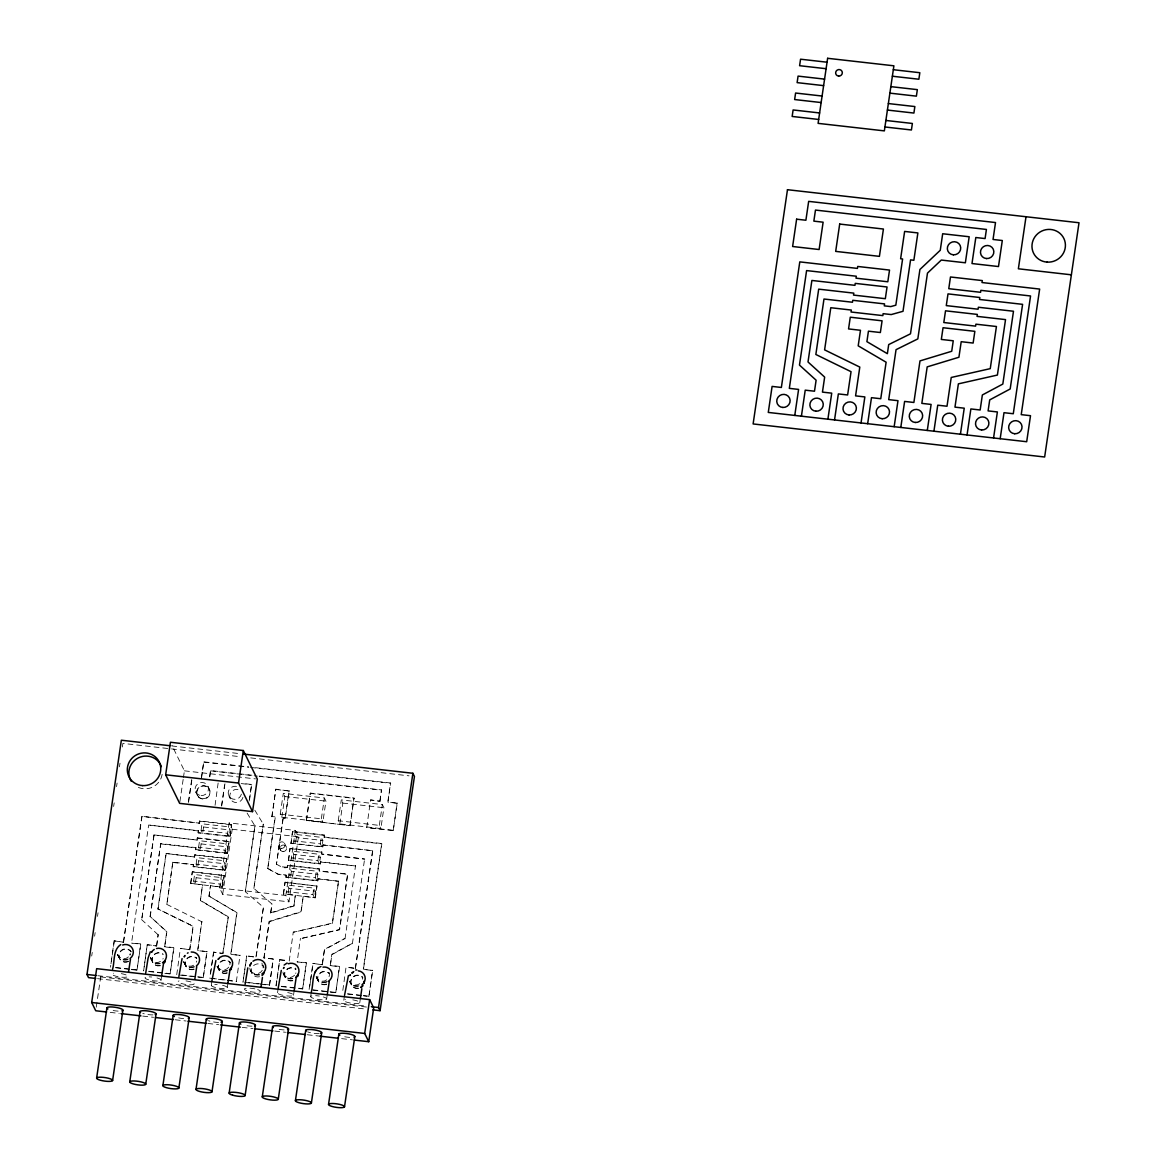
<?xml version="1.0" encoding="UTF-8"?>
<svg xmlns="http://www.w3.org/2000/svg" width="1166" height="1166" viewBox="0 0 1166 1166"><rect width="100%" height="100%" fill="white"/><g stroke="black" fill="none" stroke-linecap="round" stroke-linejoin="round"><path stroke-width="0.75" stroke-dasharray="5 3.75" d="M91.706 956.018L92.245 952.418M94.621 936.196L95.146 932.596M97.521 916.374L98.046 912.774M113.641 806.464L114.181 802.864M116.556 786.642L117.081 783.042M119.457 766.82L119.996 763.22M122.372 746.998L122.896 743.398L239.875 756.661M96.253 1007.191L100.699 976.919L99.358 974.164M114.137 940.845L123.581 942.215L114.137 940.845L110.478 967.197M110.989 963.728L114.297 941.166M123.421 941.909L141.844 816.331L199.648 823.181L141.844 816.331M123.581 942.215L141.99 816.637M131.685 969.602L136.99 970.199L140.809 944.168L131.525 943.119L148.65 825.032L198.337 830.673L198.205 832.932L230.008 836.547L231.582 824.508L199.78 820.908L199.488 822.861M154.087 835.206L141.669 919.857L153.941 834.9L197.156 840.088L153.941 834.9M136.99 970.199L140.649 943.862L131.525 943.119M164.814 973.362L170.119 973.96L173.938 947.929L164.654 946.879L166.855 931.853L150.064 916.418L160.748 843.601L195.859 847.58L195.728 849.854L227.53 853.454L229.09 841.429L197.287 837.829L197.01 839.782M150.21 916.738L160.748 843.601M147.266 944.606L143.607 970.957L147.266 944.606L156.71 945.976L147.426 944.926M189.839 949.736L180.409 948.366L189.839 949.736L193.25 926.46L157.891 908.926L166.038 853.468L194.678 857.01L166.038 853.468M158.051 909.232L166.184 853.789M156.55 945.655L158.168 934.651L156.71 945.976M179.899 801.654L183.164 779.384M183.412 777.678L184.417 770.828L171.985 745.438M172.83 862.17L166.811 904.641L172.83 862.17L193.381 864.502L193.25 866.775L225.053 870.375L226.612 858.351L194.809 854.736L194.518 856.689M164.654 946.879L166.709 931.532L150.064 916.418M160.995 980.212L161.695 975.432M188.396 801.975L191.72 779.427M188.557 802.295L191.865 779.748M170.119 973.96L173.778 947.608L164.493 946.559M201.237 778.742L203.729 761.821L248.635 766.907M201.645 777.372L203.729 761.821M176.736 974.703L180.409 948.366M190.612 883.376L192.332 871.658L224.295 875.579L222.575 887.297L190.612 883.376L202.534 884.732L200.406 900.589L228.317 916.986L222.968 953.482L213.538 952.126L222.968 953.482M193.25 866.775L193.381 864.502M195.728 849.854L195.859 847.58M198.205 832.932L198.337 830.673M190.772 883.697L192.332 871.658M194.678 857.01L194.809 854.736M197.156 840.088L197.287 837.829M199.648 823.181L199.78 820.908M193.643 881.073L194.591 874.558L221.103 877.575L222.662 880.738L221.7 887.253L220.141 884.076L193.643 881.073L195.203 884.251L196.15 877.736L194.591 874.558M196.121 864.152L197.083 857.651L223.581 860.654L225.14 863.831L224.178 870.332L222.633 867.154L196.121 864.152L197.681 867.329L198.628 860.814L197.083 857.651M198.599 847.23L199.561 840.73L226.058 843.732L227.618 846.91L226.67 853.41L225.111 850.247L198.599 847.23L200.158 850.408L201.12 843.907L199.561 840.73M201.091 830.323L202.039 823.808L228.551 826.811L230.096 829.988L229.148 836.503L227.589 833.326L201.091 830.323L202.636 833.486L203.598 826.986L202.039 823.808M209.647 776.6L210.536 770.537L251.914 775.23M209.793 776.92L210.536 770.537M189.679 949.415L193.09 926.139L157.891 908.926M200.406 900.589L202.534 884.732M215.069 805.298L218.217 782.43M207.067 951.689L197.637 950.319L201.849 921.534L197.783 950.64L207.067 951.689L203.248 977.706L197.943 977.108M221.54 805.735L224.586 784.907M221.686 806.056L224.994 783.494M208.947 896.1L236.858 912.497L230.766 954.08L240.196 955.435L230.912 954.386L237.019 912.818L208.947 896.1L210.492 885.621L222.575 887.297M209.108 896.421L210.492 885.621M203.248 977.706L206.907 951.369M219.572 887.982L229.119 822.919L295.377 830.425L298.481 836.765L288.949 901.843L222.677 894.322L219.572 887.982L285.83 895.488L288.949 901.843M222.415 886.976L224.134 875.272M225.053 870.375L226.612 858.351M227.53 853.454L229.09 841.429M230.008 836.547L231.582 824.508M213.538 952.126L209.72 978.143L225.767 980.271M210.638 973.26L213.684 952.433M222.677 894.322L232.223 829.259L229.119 822.919M211.294 985.212L211.993 980.431M222.808 953.176L228.157 916.665L200.261 900.269M249.174 800.969L251.594 784.456L242.761 783.45M249.568 799.643L251.594 784.456M227.253 987.719L227.953 982.953M245.297 891.698L254.946 825.907L245.297 891.698L263.429 907.279L256.097 957.242L246.667 955.872L256.097 957.242M227.545 980.46L236.377 981.466L240.036 955.129M253.867 888.419L263.297 824.07L253.867 888.419L271.984 904L270.658 913.095L293.919 906.04L295.304 895.24L283.367 893.885L285.087 882.181L317.05 886.102L315.33 897.805L283.367 893.885M246.667 955.872L242.994 982.224L246.813 956.193M338.49 880.957L332.31 923.093L293.438 932.217L332.456 923.414L338.636 881.277L317.939 878.625L317.822 880.898L286.005 877.284L286.297 875.331L278.208 874.427L267.743 868.597L275.293 817.206L271.824 816.506L275.832 789.178L289.241 791L285.233 818.328L283.09 817.789L285.233 818.328M271.984 816.827L275.832 789.178M267.743 868.597L275.132 816.885L271.824 816.506M255.937 956.922L263.429 907.279M280.248 814.16L283.309 793.332L324.381 797.996L325.941 801.159L322.88 821.986L281.808 817.322L280.248 814.16L321.335 818.809L322.88 821.986M281.808 817.322L284.854 796.509L283.309 793.332M283.236 818.095L276.459 864.298L283.09 817.789M260.674 984.221L269.506 985.226L273.325 959.195L263.895 957.825L269.244 921.329L300.974 911.695L303.247 896.144L315.33 897.805M270.658 913.095L271.984 904M264.041 958.146L269.244 921.329M285.072 818.007L289.081 790.679M269.506 985.226L273.165 958.875L263.895 957.825M286.005 877.284L286.136 875.025L278.062 874.106L267.597 868.291M276.313 863.977C278.601 865.595 288.046 871.002 287.579 865.259L319.382 868.859L319.251 871.133L347.745 874.369L339.598 929.812L300.595 938.63L339.452 929.506L347.585 874.048L319.09 870.813L319.382 868.859M320.577 862.024L355.703 866.003L320.431 861.703L320.3 863.977L288.498 860.377L290.057 848.338L321.86 851.952L321.729 854.212L364.798 859.094L321.568 853.906L321.86 851.952M355.484 968.509L372.756 850.743L322.909 844.796L322.778 847.055L290.975 843.455L292.535 831.431L324.337 835.031L324.206 837.305L381.85 843.834L363.428 969.412L372.712 970.462L368.893 996.493L363.588 995.895M283.527 894.205L285.087 882.181M287.448 867.533L287.579 865.259M288.498 860.377L290.057 848.338M290.975 843.455L292.535 831.431M285.83 895.488L295.377 830.425M288.92 888.259L287.958 894.759L286.399 891.582L312.911 894.584L314.47 897.762L315.418 891.261L313.858 888.084L287.361 885.081L288.92 888.259L315.418 891.261M291.398 871.337L290.436 877.838L288.891 874.675L315.388 877.677L316.948 880.84L317.895 874.34L316.35 871.162L289.838 868.16L291.398 871.337L317.895 874.34M293.876 854.416L292.928 860.931L291.369 857.753L317.866 860.756L319.426 863.933L320.388 857.418L318.828 854.255L292.331 851.238L293.876 854.416L320.388 857.418M296.353 837.494L295.406 844.009L293.847 840.832L320.358 843.834L321.903 847.012L322.865 840.511L321.306 837.334L294.809 834.331L296.353 837.494L322.865 840.511M275.978 985.664L279.796 959.633L287.521 960.507M276.123 985.97L276.896 980.766M277.144 979.032L279.796 959.633M277.552 992.718L278.251 987.937M293.919 906.04L295.304 895.24M306.279 820.412L310.287 793.084L354.012 798.04L350.164 825.688L306.279 820.412L350.164 825.688M306.439 820.733L310.287 793.084M289.226 961.003L293.293 931.911M269.404 921.636L301.12 912.016L303.247 896.144M281.429 986.582L302.635 988.987L306.454 962.956L297.17 961.906L300.434 938.309M293.511 995.239L294.211 990.459M321.335 818.809L324.381 797.996M312.911 894.584L313.858 888.084M315.388 877.677L316.35 871.162M317.866 860.756L318.828 854.255M320.358 843.834L321.306 837.334M315.184 897.499L316.89 885.781M317.822 880.898L317.939 878.625M320.3 863.977L320.431 861.703M322.778 847.055L322.909 844.796M324.206 837.305L324.337 835.031M302.635 988.987L306.294 962.635L297.17 961.906M309.107 989.409L312.925 963.393L322.355 964.763L312.925 963.393M309.762 986.261L310.535 981.058M310.783 979.323L313.071 963.699M310.681 996.478L311.38 991.698M338.227 820.733L341.288 799.905L382.361 804.569L383.92 807.732L380.859 828.56L339.787 823.896L338.227 820.733L379.314 825.382L380.859 828.56M339.787 823.896L342.833 803.082L341.288 799.905M322.195 964.442L324.396 949.415L344.859 938.499L324.556 949.736L322.355 964.763M350.004 825.368L354.012 798.04M330.299 965.652L331.771 954.342L352.219 943.425L331.916 954.648L330.299 965.652L339.583 966.701L335.764 992.732L312.794 990.138M326.64 998.985L327.34 994.219M335.764 992.732L339.423 966.395L330.153 965.346M345.019 938.819L355.543 865.682M353.779 968.013L346.054 967.139L342.396 993.49M255.835 767.724L390.581 782.998L387.812 801.873L397.242 803.243L393.234 830.571L366.722 827.568L370.584 799.92L380.014 801.29L370.584 799.92M343.81 1000.224L344.509 995.458M352.38 943.746L364.637 858.788M355.324 968.188L372.61 850.422M379.854 800.969L381.486 789.907L259.114 776.046M380.014 801.29L381.486 789.907M379.314 825.382L382.361 804.569M324.061 836.984L381.705 843.514L363.282 969.092L372.712 970.462M397.242 803.243L387.972 802.193L390.581 782.998M359.769 1002.745L360.469 997.965M368.893 996.493L372.552 970.141M393.234 830.571L397.081 802.922M128.173 958.977L123.8 959.778L118.845 957.257M194.431 966.497L190.058 967.284L185.102 964.778M227.559 970.258L223.187 971.045L218.231 968.523M326.946 981.524L322.588 982.311L317.633 979.79M159.888 963.32L155.355 963.189L151.974 961.017M259.275 974.587L254.742 974.455L251.375 972.284M292.404 978.347L287.871 978.201L284.504 976.044M270.497 912.774L293.759 905.72M358.895 985.78L354.143 985.722L350.762 983.55M171.737 745.934L240.123 753.688M250.675 757.885L409.047 775.842M203.875 762.141L248.795 767.228M250.588 767.432L390.727 783.319M210.682 770.843L257.467 776.148M259.275 776.352L381.632 790.227M184.417 770.828L255.529 778.888M241.158 783.567L251.754 784.762M275.992 789.499L289.241 791M310.447 793.405L354.173 798.36M284.854 796.509L325.941 801.159M342.833 803.082L383.92 807.732M393.073 830.25L366.722 827.568M199.925 821.228L231.728 824.828M292.695 831.737L324.498 835.352M232.223 829.259L298.481 836.765M203.598 826.986L230.096 829.988M198.497 830.979L148.65 825.032M323.069 845.102L372.756 850.743M198.06 832.626L229.862 836.226M290.815 843.135L322.618 846.735M197.448 838.15L229.25 841.75M290.217 848.659L322.02 852.259M201.12 843.907L227.618 846.91M160.893 843.922L196.019 847.901M195.567 849.533L227.385 853.148M288.337 860.056L320.14 863.656M194.97 855.057L226.772 858.672M287.725 865.58L319.528 869.18M287.288 867.212L280.948 866.79M198.628 860.814L225.14 863.831M172.991 862.49L193.527 864.822M318.099 878.945L338.636 881.277M193.09 866.455L224.892 870.055M285.859 876.978L317.662 880.578M192.477 871.979L224.295 875.579M285.247 882.487L317.05 886.102M196.15 877.736L222.662 880.738M279.942 959.953L284.591 960.478M353.939 968.334L346.054 967.139M115.623 967.474L129.761 969.077M131.525 969.281L136.83 969.879M148.752 971.234L169.959 973.639M181.881 974.995L196.019 976.598M197.783 976.787L203.088 977.399M211.483 978.347L225.621 979.95M227.385 980.154L236.377 981.466M248.139 982.501L262.277 984.104M264.041 984.308L269.346 984.906M281.268 986.261L302.475 988.666M312.634 989.817L335.604 992.412M347.541 993.767L361.664 995.37M363.442 995.575L368.733 996.172M115.784 967.795L129.922 969.398M148.913 971.555L163.051 973.158M180.278 975.111L196.179 976.919M244.773 982.413L258.896 984.017M347.687 994.088L361.824 995.691M97.784 975.694L365.935 1006.083M100.699 976.919L366.459 1007.045M97.536 978.653L365.687 1009.056M110.202 1012.394L119.238 1013.414M142.748 1016.082L153.591 1017.306M175.279 1019.769L186.137 1021.008M207.825 1023.457L218.669 1024.695M242.178 1027.363L253.022 1028.587M274.724 1031.05L285.568 1032.274M307.256 1034.738L319.921 1036.166M341.609 1038.629L352.453 1039.853M166.651 904.32L202.01 921.854M141.523 919.537L158.314 934.972M254.829 810.21L263.458 824.391M247.09 813.052L255.106 826.228M278.514 845.977L280.642 850.32M207.956 786.38L209.53 789.586A6.734 6.5 -26.1 0 1 202.884 799.06A6.734 6.5 -26.1 0 1 197.987 788.916A6.734 6.5 -26.1 0 1 209.53 789.586M262.642 964.573L264.07 967.459M284.46 843.091L286.588 847.434M351.476 984.906L349.64 981.131M326.465 984.031A6.734 6.5 -26.1 0 1 318.303 981.043L316.511 977.37M197.404 795.46L195.553 791.67M285.218 977.399L283.382 973.625M227.224 973.071A6.734 6.5 -26.1 0 1 218.96 969.893L217.124 966.104M185.831 966.133L183.995 962.358M152.702 962.373L150.866 958.598M119.573 958.612L117.737 954.837M279.855 848.688L280.408 849.854M228.682 795.431L230.372 798.885M250.253 969.864L251.943 973.318M160.165 965.448A6.734 6.5 -26.1 0 1 152.119 957.723A6.734 6.5 -26.1 0 1 163.036 954.094M160.325 965.769A6.734 6.5 -26.1 0 1 152.28 958.044A6.734 6.5 -26.1 0 1 163.196 954.4M292.681 980.475A6.734 6.5 -26.1 0 1 284.985 976.889A6.734 6.5 -26.1 0 1 287.492 968.757A6.734 6.5 -26.1 0 1 296.047 969.573M292.841 980.795A6.734 6.5 -26.1 0 1 284.796 973.056A6.734 6.5 -26.1 0 1 295.712 969.427M227.064 972.765A6.734 6.5 -26.1 0 1 218.814 969.573A6.734 6.5 -26.1 0 1 221.438 961.119A6.734 6.5 -26.1 0 1 230.241 962.562M218.96 969.893A6.734 6.5 -26.1 0 1 221.598 961.425A6.734 6.5 -26.1 0 1 230.387 962.883M358.297 988.127A6.734 6.5 -26.1 0 1 351.01 983.798A6.734 6.5 -26.1 0 1 354.347 975.913A6.734 6.5 -26.1 0 1 362.757 977.589M358.458 988.433A6.734 6.5 -26.1 0 1 351.17 984.119A6.734 6.5 -26.1 0 1 354.493 976.233A6.734 6.5 -26.1 0 1 362.918 977.91M128.318 961.221A6.734 6.5 -26.1 0 1 119.515 958.496A6.734 6.5 -26.1 0 1 122.255 949.722A6.734 6.5 -26.1 0 1 131.233 951.85M128.464 961.542A6.734 6.5 -26.1 0 1 119.777 959.006A6.734 6.5 -26.1 0 1 122.007 950.29A6.734 6.5 -26.1 0 1 131 951.616M318.303 981.043A6.734 6.5 -26.1 0 1 320.431 972.633A6.734 6.5 -26.1 0 1 329.176 973.318M326.611 984.352A6.734 6.5 -26.1 0 1 318.449 981.364A6.734 6.5 -26.1 0 1 320.592 972.954A6.734 6.5 -26.1 0 1 329.337 973.639M193.935 969.004A6.734 6.5 -26.1 0 1 185.788 966.016A6.734 6.5 -26.1 0 1 187.915 957.607A6.734 6.5 -26.1 0 1 196.66 958.306M194.095 969.325A6.734 6.5 -26.1 0 1 185.933 966.337A6.734 6.5 -26.1 0 1 188.076 957.927A6.734 6.5 -26.1 0 1 196.821 958.612M162.147 774.311A16.849 16.266 -26.1 0 1 137.267 786.861M241.406 794.119A6.734 6.5 -26.1 0 1 232.938 799.104A6.734 6.5 -26.1 0 1 228.623 790.665A6.734 6.5 -26.1 0 1 237.631 786.744M242.951 797.296A6.734 6.5 -26.1 0 1 234.483 802.281A6.734 6.5 -26.1 0 1 230.168 793.827A6.734 6.5 -26.1 0 1 239.176 789.907M130.446 950.494A6.734 6.5 -26.1 0 1 130.621 951.748M128.479 956.878A6.734 6.5 -26.1 0 1 117.606 954.517M362.349 976.787A6.734 6.5 -26.1 0 1 362.466 979.236M359.857 983.623A6.734 6.5 -26.1 0 1 349.771 981.422M196.515 957.388A6.734 6.5 -26.1 0 1 196.704 958.015M196.704 961.032A6.734 6.5 -26.1 0 1 196.296 962.212M193.629 965.229A6.734 6.5 -26.1 0 1 183.674 961.396M163.167 958.467A6.734 6.5 -26.1 0 1 162.876 959.05M160.5 961.469A6.734 6.5 -26.1 0 1 150.545 957.65M229.833 961.761A6.734 6.5 -26.1 0 1 229.833 964.792M228.769 967.124A6.734 6.5 -26.1 0 1 217.255 966.395M263.079 966.148A6.734 6.5 -26.1 0 1 263.079 967.969M262.263 970.316A6.734 6.5 -26.1 0 1 249.757 967.663M261.811 963.145A6.734 6.5 -26.1 0 1 262.19 963.699M259.552 976.714A6.734 6.5 -26.1 0 1 251.681 972.721A6.734 6.5 -26.1 0 1 255.165 964.544A6.734 6.5 -26.1 0 1 263.749 966.876M295.654 968.042A6.734 6.5 -26.1 0 1 295.902 968.655M295.916 972.896A6.734 6.5 -26.1 0 1 295.683 973.479M294.604 975.17A6.734 6.5 -26.1 0 1 282.901 970.812A8.089 7.798 -26.1 0 0 292.768 978.711M329.031 972.4A6.734 6.5 -26.1 0 1 329.045 976.656M326.713 979.863A6.734 6.5 -26.1 0 1 316.205 976.423M127.896 959.691A8.089 7.798 -26.1 0 1 117.445 954.386M358.254 986.392A8.089 7.798 -26.1 0 1 349.887 982.151M349.669 1037.39A8.089 1.764 8.3 0 1 342.512 1036.224M352.832 999.86A8.089 1.764 8.3 0 1 359.419 1003.095A8.089 1.764 8.3 0 1 348.036 1002.541A8.089 1.764 8.3 0 1 345.5 999.51M326.669 982.224A8.089 7.798 -26.1 0 1 316.219 976.919M319.178 1033.63A8.089 1.764 8.3 0 1 307.605 1031.866M323.303 996.93A8.089 1.764 8.3 0 1 323.23 999.83A8.089 1.764 8.3 0 1 310.928 997.119A8.089 1.764 8.3 0 1 319.309 996.041M284.125 1029.913A8.089 1.764 8.3 0 1 275.613 1028.514M287.711 992.558A8.089 1.764 8.3 0 1 292.783 995.749A8.089 1.764 8.3 0 1 280.991 994.817A8.089 1.764 8.3 0 1 279.767 991.931M259.639 974.965A8.089 7.798 -26.1 0 1 249.743 967.897M252.002 1026.153A8.089 1.764 8.3 0 1 243.461 1025.045M257.671 989.613A8.089 1.764 8.3 0 1 258.342 992.251A8.089 1.764 8.3 0 1 246.944 990.765A8.089 1.764 8.3 0 1 246.638 988.17M249.932 988.17A8.089 1.764 8.3 0 1 254.96 988.885M227.283 970.957A8.089 7.798 -26.1 0 1 217.051 966.395M218.552 1022.407A8.089 1.764 8.3 0 1 208.481 1020.702M222.56 985.299A8.089 1.764 8.3 0 1 225.3 988.477A8.089 1.764 8.3 0 1 212.489 986.465A8.089 1.764 8.3 0 1 217.182 984.454M194.154 967.212A8.089 7.798 -26.1 0 1 183.703 961.892M183.66 1018.588A8.089 1.764 8.3 0 1 176.532 1017.35M186.006 980.898A8.089 1.764 8.3 0 1 194.066 984.075A8.089 1.764 8.3 0 1 183.718 984.075A8.089 1.764 8.3 0 1 179.01 980.898M160.252 963.699A8.089 7.798 -26.1 0 1 150.429 957.388M152.935 1014.886A8.089 1.764 8.3 0 1 142.777 1013.4M157.002 977.953A8.089 1.764 8.3 0 1 158.503 981.014A8.089 1.764 8.3 0 1 145.837 978.74A8.089 1.764 8.3 0 1 151.697 977.006M118.13 1011.111A8.089 1.764 8.3 0 1 110.61 1009.931M121.308 973.639A8.089 1.764 8.3 0 1 127.429 976.846A8.089 1.764 8.3 0 1 116.002 976.219A8.089 1.764 8.3 0 1 113.598 973.216M281.472 848.382A3.367 3.25 -26.1 0 0 284.81 843.645A3.367 3.25 -26.1 0 0 279.024 843.31A3.367 3.25 -26.1 0 0 281.472 848.382M283.032 851.544A3.367 3.25 -26.1 0 0 286.355 846.822A3.367 3.25 -26.1 0 0 280.583 846.472A3.367 3.25 -26.1 0 0 283.032 851.544M202.724 798.739A6.734 6.5 -26.1 0 0 209.384 789.265A6.734 6.5 -26.1 0 0 197.826 788.595A6.734 6.5 -26.1 0 0 202.724 798.739M201.164 795.562A6.734 6.5 -26.1 0 0 207.825 786.103A6.734 6.5 -26.1 0 0 196.267 785.418A6.734 6.5 -26.1 0 0 201.164 795.562"/><path stroke-width="1.5" d="M95.743 978.449L88.543 977.633L86.984 974.47L121.351 740.221L169.93 745.73M106.587 1011.986L95.743 1010.762L91.691 1002.498L96.661 968.669L369.651 999.612L373.688 1007.861L368.733 1041.704L354.26 1040.057M96.632 1078.04L106.937 1007.774M112.606 969.165C114.866 961.294 112.796 949.751 120.739 944.591M112.606 1080.532A8.089 1.764 8.3 0 0 101.078 1077.209A8.089 1.764 8.3 0 0 100.159 1080.168A8.089 1.764 8.3 0 0 112.606 1080.532L122.896 1010.295M128.566 971.686L130.475 959.195M165.659 774.792L170.425 742.261L243.315 750.525L257.307 779.092L252.526 811.623L179.651 803.359L165.659 774.792L238.534 783.056L252.526 811.623M129.761 1081.8L140.066 1011.534M145.735 972.91L148.097 958.073L150.297 951.762M145.735 1084.293A8.089 1.764 8.3 0 0 134.207 1080.969A8.089 1.764 8.3 0 0 133.288 1083.928A8.089 1.764 8.3 0 0 145.735 1084.293L156.025 1014.041M161.695 975.432L163.604 962.956M162.89 1085.546L173.195 1015.28M178.864 976.671L182.071 958.598M178.864 1088.053A8.089 1.764 8.3 0 0 167.336 1084.715A8.089 1.764 8.3 0 0 166.417 1087.674A8.089 1.764 8.3 0 0 178.864 1088.053L189.154 1017.801M194.824 979.192L196.733 966.701M238.534 783.056L243.315 750.525M196.019 1089.306L206.324 1019.04M211.993 980.431L215.899 960.536M211.993 1091.799A8.089 1.764 8.3 0 0 200.465 1088.476A8.089 1.764 8.3 0 0 199.546 1091.434A8.089 1.764 8.3 0 0 211.993 1091.799L222.283 1021.562M227.953 982.953L229.862 970.462M239.453 1022.801L229.148 1093.067M245.122 984.177L247.819 967.867M245.108 1095.588L255.412 1025.308M261.082 986.698L262.437 977.472M262.277 1096.812L272.596 1026.561M278.251 987.937L281.283 970.418M278.251 1099.319A8.089 1.764 8.3 0 0 266.723 1095.982A8.089 1.764 8.3 0 0 265.804 1098.94A8.089 1.764 8.3 0 0 278.251 1099.319L288.556 1029.068M294.211 990.459L296.12 977.968M295.421 1100.573L305.725 1030.307M311.38 991.698C313.756 983.71 311.38 970.491 320.941 966.541M311.38 1103.065A8.089 1.764 8.3 0 0 299.851 1099.742A8.089 1.764 8.3 0 0 298.933 1102.701A8.089 1.764 8.3 0 0 311.38 1103.065L321.685 1032.828M327.34 994.219L329.249 981.728M328.55 1104.333L338.854 1034.067M344.509 995.458L348.415 975.563M344.509 1106.825A8.089 1.764 8.3 0 0 332.98 1103.502A8.089 1.764 8.3 0 0 332.062 1106.461A8.089 1.764 8.3 0 0 344.509 1106.825L354.814 1036.574M360.469 997.965L361.824 988.739M368.733 1041.704L364.681 1033.455L369.651 999.612M372.887 1009.873L380.087 1010.689L378.527 1007.511L412.881 773.277L243.723 754.096M380.087 1010.689L414.44 776.454L412.881 773.277M794.775 415.431L798.593 389.415L789.324 388.365L806.595 270.585L856.296 276.225L856.004 278.178L887.807 281.778L889.527 270.075L857.724 266.46L857.433 268.413L799.789 261.884L781.366 387.462L772.096 386.412L768.277 412.429L1026.692 441.725L1030.511 415.694L1021.227 414.644L1039.649 289.066L982.005 282.536L982.297 280.583L950.479 276.983L948.774 288.687L980.577 292.302L980.854 290.349L1030.555 295.975L1013.283 413.741L1003.999 412.691L1000.18 438.722M801.406 416.189L805.225 390.158L814.495 391.208L816.113 380.203L799.468 365.089L811.886 280.452L854.955 285.335L855.246 283.382L887.049 286.982L885.329 298.7L853.527 295.085L853.803 293.132L818.692 289.153L808.009 361.97L824.653 377.099L822.453 392.111L831.722 393.161L827.904 419.192M834.535 419.949L838.354 393.919L847.624 394.968L851.049 371.692L815.85 354.479L823.983 299.021L852.477 302.242L852.754 300.303L884.557 303.903L884.28 305.856L890.766 306.585L895.823 305.186L902.601 258.983L900.618 258.75L904.627 231.422L917.875 232.938L913.867 260.266L910.559 259.887L903.009 311.293L891.218 314.572L883.128 313.669L882.851 315.607L851.034 312.007L851.326 310.054L830.79 307.722L824.61 349.873L859.794 367.086L855.582 395.872L864.851 396.921L861.033 422.952M867.664 423.695L871.483 397.679L880.753 398.728L886.116 362.218L858.205 345.836L860.479 330.284L848.557 328.929L850.276 317.21L882.079 320.825L880.359 332.529L868.437 331.173L866.906 341.653L887.37 353.677L888.696 344.582L910.486 333.826L919.93 269.477L940.262 250.282L942.682 233.754L969.179 236.756L965.361 262.787L941.297 260.062L927.48 273.121L917.831 338.898L896.042 349.669L888.711 399.632L897.98 400.681L894.162 426.698M900.793 427.456L904.612 401.425L913.882 402.474L919.989 360.906L951.718 351.272L953.249 340.793L941.326 339.437L943.046 327.733L974.849 331.333L973.129 343.052L961.207 341.696L958.918 357.248L927.189 366.882L921.84 403.378L931.109 404.427L927.291 430.458M933.922 431.216L937.741 405.185L947.011 406.234L951.237 377.463L990.255 368.645L996.434 326.509L975.898 324.177L975.607 326.13L943.804 322.53L945.524 310.812L977.327 314.412L977.035 316.365L1005.529 319.601L997.396 375.058L958.379 383.862L954.969 407.138L964.238 408.187L960.42 434.218M967.051 434.962L970.87 408.945L980.154 409.995L982.355 394.968L1002.818 384.066L1013.487 311.249L978.376 307.256L978.085 309.209L946.282 305.609L948.002 293.89L979.804 297.505L979.527 299.458L1022.597 304.341L1010.179 388.978L989.715 399.894L988.098 410.898L997.382 411.948L993.563 437.979M1026.007 216.745L1018.37 268.792L1071.379 274.812M314.937 972.575L315.578 971.161M284.14 965.054L287.084 963.043M317.837 968.276L318.857 967.532M355.674 969.981L356.854 969.966M827.058 62.206L800.561 59.204L799.599 65.704L826.111 68.707M893.316 69.712L919.828 72.715L918.866 79.23L892.369 76.227M824.581 79.128L798.069 76.111L797.121 82.626L823.619 85.628M890.839 86.634L917.336 89.636L916.389 96.151L889.891 93.134M822.103 96.035L795.591 93.032L794.644 99.547L821.141 102.55M888.361 103.555L914.858 106.558L913.911 113.058L887.399 110.056M819.611 112.956L793.113 109.954L792.151 116.454L818.663 119.457M885.868 120.462L912.38 123.465L911.418 129.98L884.921 126.977M86.984 974.47L95.976 975.49M371.327 1006.695L378.527 1007.511M91.691 1002.498L364.681 1033.455M121.045 1013.618L140.94 1015.878M155.399 1017.524L173.472 1019.565M187.945 1021.212L206.018 1023.252M220.476 1024.899L240.371 1027.144M254.829 1028.791L272.917 1030.846M287.375 1032.478L305.448 1034.534M319.921 1036.166L337.994 1038.221M164.96 961.046A6.734 6.5 -26.1 0 1 164.056 962.781M164.872 961.95A6.734 6.5 -26.1 0 1 164.581 962.533M297.826 974.31A6.734 6.5 -26.1 0 1 297.243 976.656M297.811 975.796A6.734 6.5 -26.1 0 1 297.636 976.394M231.495 967.386A6.734 6.5 -26.1 0 1 230.679 969.733M231.378 968.873A6.734 6.5 -26.1 0 1 231.145 969.471M364.084 981.218A6.734 6.5 -26.1 0 1 363.734 983.579M362.422 985.853A6.734 6.5 -26.1 0 1 360.833 987.179M364.171 982.719A6.734 6.5 -26.1 0 1 364.069 983.302M362.99 985.634A6.734 6.5 -26.1 0 1 360.979 987.5M131.219 781.22A16.849 16.266 -26.1 0 1 138.506 757.798A16.849 16.266 -26.1 0 1 161.389 766.63M130.271 954.123A6.734 6.5 -26.1 0 1 130.038 954.706M350.033 975.388A6.734 6.5 -26.1 0 1 350.398 974.834M352.409 972.954A6.734 6.5 -26.1 0 1 353.006 972.633M184.388 956.616A6.734 6.5 -26.1 0 1 184.738 956.047M151.609 952.301A6.734 6.5 -26.1 0 1 152.032 951.762M218.29 959.268A6.734 6.5 -26.1 0 1 218.771 958.773M249.932 965.885A6.734 6.5 -26.1 0 1 251.433 963.029M264.114 972.91A6.734 6.5 -26.1 0 1 262.015 975.519M283.469 968.465A6.734 6.5 -26.1 0 1 283.775 967.882M122.619 944.999A8.089 7.798 -26.1 0 1 130.067 958.51M358.312 970.826A8.089 7.798 -26.1 0 1 361.985 984.789M349.829 975.621A8.089 7.798 -26.1 0 1 350.194 974.922M351.709 973.012A8.089 7.798 -26.1 0 1 353.779 971.613M339.845 1035.219A8.089 1.764 8.3 0 1 346.681 1033.513A8.089 1.764 8.3 0 1 353.968 1037.128M322.953 967.124A8.089 7.798 -26.1 0 1 328.156 981.51M306.09 1031.05A8.089 1.764 8.3 0 1 314.324 1029.87A8.089 1.764 8.3 0 1 320.839 1033.368M288.264 963.772A8.089 7.798 -26.1 0 1 295.712 977.283M283.571 968.115A8.089 7.798 -26.1 0 1 283.936 967.416M273.398 1027.61A8.089 1.764 8.3 0 1 280.802 1026.065A8.089 1.764 8.3 0 1 287.521 1029.665M252.964 961.207A8.089 7.798 -26.1 0 1 264.449 962.81A8.089 7.798 -26.1 0 1 261.898 974.004M249.961 965.769A8.089 7.798 -26.1 0 1 251.244 962.985M240.866 1024.156A8.089 1.764 8.3 0 1 241.858 1021.999A8.089 1.764 8.3 0 1 252.191 1023.282A8.089 1.764 8.3 0 1 254.567 1025.861M218.115 959.224A8.089 7.798 -26.1 0 1 230.256 957.84A8.089 7.798 -26.1 0 1 229.454 969.777M206.98 1019.988A8.089 1.764 8.3 0 1 214.938 1018.603A8.089 1.764 8.3 0 1 221.044 1022.203M191.195 952.01A8.089 7.798 -26.1 0 1 196.325 966.016M184.184 956.834A8.089 7.798 -26.1 0 1 184.986 955.464M187.391 953.22A8.089 7.798 -26.1 0 1 188.12 952.826M174.39 1016.548A8.089 1.764 8.3 0 1 180.832 1014.712A8.089 1.764 8.3 0 1 188.309 1018.355M156.521 948.512A8.089 7.798 -26.1 0 1 162.511 962.737M151.842 951.718A8.089 7.798 -26.1 0 1 154.262 949.474M140.561 1012.38A8.089 1.764 8.3 0 1 148.49 1011.068A8.089 1.764 8.3 0 1 155.18 1014.595M107.928 1008.925A8.089 1.764 8.3 0 1 114.968 1007.249A8.089 1.764 8.3 0 1 121.862 1010.893M787.473 189.708L753.119 423.943L1044.649 456.999L1079.016 222.75L787.473 189.708M796.626 219.179L792.618 246.507L819.115 249.524L823.123 222.196L813.853 221.132L815.471 210.069L986.421 229.454L985.081 238.564L975.811 237.514L971.992 263.545L998.49 266.548L1002.308 240.517L993.038 239.467L995.516 222.546L808.665 201.368L805.895 220.243L796.626 219.179M827.627 58.3L818.095 123.363L884.353 130.883L893.899 65.806L827.627 58.3M839.695 224.061L835.687 251.39L879.412 256.36L883.42 229.032L839.695 224.061M838.66 76.082A3.367 3.25 -26.1 0 0 842.027 71.374A3.367 3.25 -26.1 0 0 836.255 70.995A3.367 3.25 -26.1 0 0 838.66 76.082M782.794 407.459A6.734 6.5 -26.1 0 0 789.528 398.043A6.734 6.5 -26.1 0 0 777.984 397.271A6.734 6.5 -26.1 0 0 782.794 407.459M953.38 254.815A6.734 6.5 -26.1 0 0 960.114 245.385A6.734 6.5 -26.1 0 0 948.57 244.627A6.734 6.5 -26.1 0 0 953.38 254.815M815.923 411.219A6.734 6.5 -26.1 0 0 822.657 401.789A6.734 6.5 -26.1 0 0 811.113 401.031A6.734 6.5 -26.1 0 0 815.923 411.219M849.052 414.965A6.734 6.5 -26.1 0 0 855.786 405.549A6.734 6.5 -26.1 0 0 844.242 404.777A6.734 6.5 -26.1 0 0 849.052 414.965M1047.097 262.117A16.849 16.266 -26.1 0 0 1063.917 238.564A16.849 16.266 -26.1 0 0 1035.058 236.654A16.849 16.266 -26.1 0 0 1047.097 262.117M915.31 422.486A6.734 6.5 -26.1 0 0 922.044 413.055A6.734 6.5 -26.1 0 0 910.5 412.298A6.734 6.5 -26.1 0 0 915.31 422.486M981.583 429.992A6.734 6.5 -26.1 0 0 988.302 420.576A6.734 6.5 -26.1 0 0 976.758 419.804A6.734 6.5 -26.1 0 0 981.583 429.992M1014.712 433.752A6.734 6.5 -26.1 0 0 1021.431 424.322A6.734 6.5 -26.1 0 0 1009.887 423.564A6.734 6.5 -26.1 0 0 1014.712 433.752M948.439 426.231A6.734 6.5 -26.1 0 0 955.173 416.816A6.734 6.5 -26.1 0 0 943.629 416.058A6.734 6.5 -26.1 0 0 948.439 426.231M986.509 258.56A6.734 6.5 -26.1 0 0 993.243 249.145A6.734 6.5 -26.1 0 0 981.699 248.387A6.734 6.5 -26.1 0 0 986.509 258.56M882.181 418.725A6.734 6.5 -26.1 0 0 888.915 409.31A6.734 6.5 -26.1 0 0 877.371 408.537A6.734 6.5 -26.1 0 0 882.181 418.725M142.573 785.607A16.849 16.266 -26.1 0 0 159.203 761.923A16.849 16.266 -26.1 0 0 130.33 760.247A16.849 16.266 -26.1 0 0 142.573 785.607M232.675 1095.195A8.089 1.764 8.3 0 0 245.122 1095.559A8.089 1.764 8.3 0 0 233.594 1092.236A8.089 1.764 8.3 0 0 232.675 1095.195"/></g></svg>
